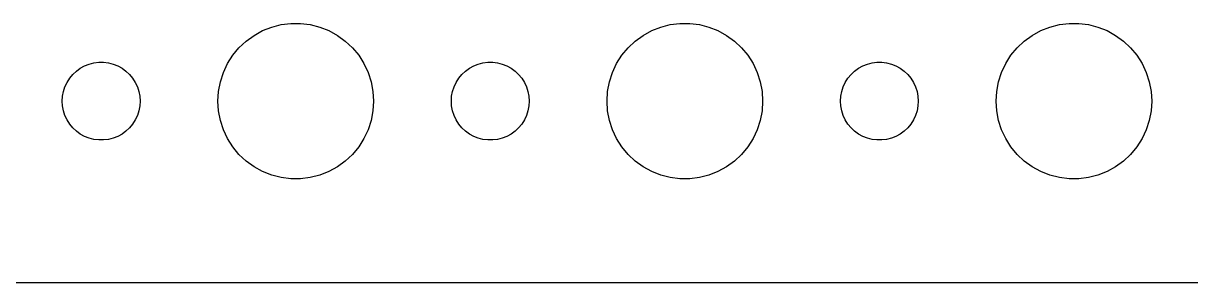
# Model space of a CAD drawing. Header units: metres. Extents: x -180 to 180, y -22 to 22.
# Drawn here: x -93 to -48, y -21.99 to -12.01 of the extents above; entities that cross this region are included whole.
import ezdxf

# ---------------------------------------------------------------- set-up
doc = ezdxf.new("R2010")
doc.units = ezdxf.units.M

msp = doc.modelspace()

# ---------------------------------------------------------------- linework, layer by layer
for p, q in [((-83.7773, -12.2855), (-83.427, -12.1468)), ((-83.427, -12.1468), (-83.0621, -12.0531)), ((-83.0621, -12.0531), (-82.6884, -12.0059)), ((-82.6884, -12.0059), (-82.3116, -12.0059)), ((-82.3116, -12.0059), (-81.9379, -12.0531)), ((-81.9379, -12.0531), (-81.573, -12.1468)), ((-81.573, -12.1468), (-81.2227, -12.2855)), ((-68.7773, -12.2855), (-68.427, -12.1468)), ((-68.427, -12.1468), (-68.0621, -12.0531)), ((-68.0621, -12.0531), (-67.6884, -12.0059)), ((-67.6884, -12.0059), (-67.3116, -12.0059)), ((-67.3116, -12.0059), (-66.9379, -12.0531)), ((-66.9379, -12.0531), (-66.573, -12.1468)), ((-66.573, -12.1468), (-66.2227, -12.2855)), ((-53.7773, -12.2855), (-53.427, -12.1468)), ((-53.427, -12.1468), (-53.0621, -12.0531)), ((-53.0621, -12.0531), (-52.6884, -12.0059)), ((-52.6884, -12.0059), (-52.3116, -12.0059)), ((-52.3116, -12.0059), (-51.9379, -12.0531)), ((-51.9379, -12.0531), (-51.5729, -12.1468)), ((-51.5729, -12.1468), (-51.2227, -12.2855)), ((-84.4123, -12.6884), (-84.1075, -12.467)), ((-84.1075, -12.467), (-83.7773, -12.2855)), ((-81.2227, -12.2855), (-80.8925, -12.467)), ((-80.8925, -12.467), (-80.5877, -12.6884)), ((-69.4123, -12.6884), (-69.1075, -12.467)), ((-69.1075, -12.467), (-68.7773, -12.2855)), ((-66.2227, -12.2855), (-65.8925, -12.467)), ((-65.8925, -12.467), (-65.5877, -12.6884)), ((-54.4123, -12.6884), (-54.1075, -12.467)), ((-54.1075, -12.467), (-53.7773, -12.2855)), ((-51.2227, -12.2855), (-50.8925, -12.467)), ((-50.8925, -12.467), (-50.5877, -12.6884)), ((-84.927, -13.2366), (-84.6869, -12.9464)), ((-84.6869, -12.9464), (-84.4123, -12.6884)), ((-80.5877, -12.6884), (-80.3131, -12.9464)), ((-80.3131, -12.9464), (-80.073, -13.2366)), ((-69.927, -13.2366), (-69.6869, -12.9464)), ((-69.6869, -12.9464), (-69.4123, -12.6884)), ((-65.5877, -12.6884), (-65.3131, -12.9464)), ((-65.3131, -12.9464), (-65.073, -13.2366)), ((-54.927, -13.2366), (-54.6869, -12.9464)), ((-54.6869, -12.9464), (-54.4123, -12.6884)), ((-50.5877, -12.6884), (-50.3131, -12.9464)), ((-50.3131, -12.9464), (-50.0729, -13.2366)), ((-85.1289, -13.5547), (-84.927, -13.2366)), ((-80.073, -13.2366), (-79.8711, -13.5547)), ((-70.1289, -13.5547), (-69.927, -13.2366)), ((-65.073, -13.2366), (-64.8711, -13.5547)), ((-55.1289, -13.5547), (-54.927, -13.2366)), ((-50.0729, -13.2366), (-49.8711, -13.5547)), ((-91.0934, -13.9732), (-90.9561, -13.8442)), ((-90.9561, -13.8442), (-90.8037, -13.7335)), ((-90.8037, -13.7335), (-90.6387, -13.6427)), ((-90.6387, -13.6427), (-90.4635, -13.5734)), ((-90.4635, -13.5734), (-90.2811, -13.5266)), ((-90.2811, -13.5266), (-90.0942, -13.5029)), ((-90.0942, -13.5029), (-89.9058, -13.5029)), ((-89.9058, -13.5029), (-89.7189, -13.5266)), ((-89.7189, -13.5266), (-89.5365, -13.5734)), ((-89.5365, -13.5734), (-89.3613, -13.6427)), ((-89.3613, -13.6427), (-89.1963, -13.7335)), ((-89.1963, -13.7335), (-89.0439, -13.8442)), ((-89.0439, -13.8442), (-88.9065, -13.9732)), ((-85.4057, -14.2539), (-85.2893, -13.8956)), ((-85.2893, -13.8956), (-85.1289, -13.5547)), ((-79.8711, -13.5547), (-79.7107, -13.8956)), ((-79.7107, -13.8956), (-79.5943, -14.2539)), ((-76.0934, -13.9732), (-75.9561, -13.8442)), ((-75.9561, -13.8442), (-75.8037, -13.7335)), ((-75.8037, -13.7335), (-75.6387, -13.6427)), ((-75.6387, -13.6427), (-75.4635, -13.5734)), ((-75.4635, -13.5734), (-75.2811, -13.5266)), ((-75.2811, -13.5266), (-75.0942, -13.5029)), ((-75.0942, -13.5029), (-74.9058, -13.5029)), ((-74.9058, -13.5029), (-74.7189, -13.5266)), ((-74.7189, -13.5266), (-74.5365, -13.5734)), ((-74.5365, -13.5734), (-74.3613, -13.6427)), ((-74.3613, -13.6427), (-74.1963, -13.7335)), ((-74.1963, -13.7335), (-74.0439, -13.8442)), ((-74.0439, -13.8442), (-73.9065, -13.9732)), ((-70.4057, -14.2539), (-70.2893, -13.8956)), ((-70.2893, -13.8956), (-70.1289, -13.5547)), ((-64.8711, -13.5547), (-64.7107, -13.8956)), ((-64.7107, -13.8956), (-64.5943, -14.2539)), ((-61.0934, -13.9732), (-60.9561, -13.8442)), ((-60.9561, -13.8442), (-60.8037, -13.7335)), ((-60.8037, -13.7335), (-60.6387, -13.6427)), ((-60.6387, -13.6427), (-60.4635, -13.5734)), ((-60.4635, -13.5734), (-60.2811, -13.5266)), ((-60.2811, -13.5266), (-60.0942, -13.5029)), ((-60.0942, -13.5029), (-59.9058, -13.5029)), ((-59.9058, -13.5029), (-59.7189, -13.5266)), ((-59.7189, -13.5266), (-59.5365, -13.5734)), ((-59.5365, -13.5734), (-59.3613, -13.6427)), ((-59.3613, -13.6427), (-59.1963, -13.7335)), ((-59.1963, -13.7335), (-59.0439, -13.8442)), ((-59.0439, -13.8442), (-58.9065, -13.9732)), ((-55.4057, -14.2539), (-55.2893, -13.8956)), ((-55.2893, -13.8956), (-55.1289, -13.5547)), ((-49.8711, -13.5547), (-49.7107, -13.8956)), ((-49.7107, -13.8956), (-49.5942, -14.2539)), ((-91.3947, -14.4478), (-91.3145, -14.2774)), ((-91.3145, -14.2774), (-91.2135, -14.1183)), ((-91.2135, -14.1183), (-91.0934, -13.9732)), ((-88.9065, -13.9732), (-88.7865, -14.1183)), ((-88.7865, -14.1183), (-88.6855, -14.2774)), ((-88.6855, -14.2774), (-88.6053, -14.4478)), ((-85.4763, -14.624), (-85.4057, -14.2539)), ((-79.5943, -14.2539), (-79.5237, -14.624)), ((-76.3947, -14.4478), (-76.3145, -14.2774)), ((-76.3145, -14.2774), (-76.2135, -14.1183)), ((-76.2135, -14.1183), (-76.0934, -13.9732)), ((-73.9065, -13.9732), (-73.7865, -14.1183)), ((-73.7865, -14.1183), (-73.6855, -14.2774)), ((-73.6855, -14.2774), (-73.6053, -14.4478)), ((-70.4763, -14.624), (-70.4057, -14.2539)), ((-64.5943, -14.2539), (-64.5237, -14.624)), ((-61.3947, -14.4478), (-61.3145, -14.2774)), ((-61.3145, -14.2774), (-61.2135, -14.1183)), ((-61.2135, -14.1183), (-61.0934, -13.9732)), ((-58.9065, -13.9732), (-58.7865, -14.1183)), ((-58.7865, -14.1183), (-58.6855, -14.2774)), ((-58.6855, -14.2774), (-58.6053, -14.4478)), ((-55.4763, -14.624), (-55.4057, -14.2539)), ((-49.5942, -14.2539), (-49.5237, -14.624)), ((-91.5, -15), (-91.4882, -14.812)), ((-91.4882, -14.812), (-91.4529, -14.627)), ((-91.4529, -14.627), (-91.3947, -14.4478)), ((-88.6053, -14.4478), (-88.5471, -14.627)), ((-88.5471, -14.627), (-88.5118, -14.812)), ((-88.5118, -14.812), (-88.5, -15)), ((-85.5, -15), (-85.4763, -14.624)), ((-79.5237, -14.624), (-79.5, -15)), ((-76.5, -15), (-76.4882, -14.812)), ((-76.4882, -14.812), (-76.4529, -14.627)), ((-76.4529, -14.627), (-76.3947, -14.4478)), ((-73.6053, -14.4478), (-73.5471, -14.627)), ((-73.5471, -14.627), (-73.5118, -14.812)), ((-73.5118, -14.812), (-73.5, -15)), ((-70.5, -15), (-70.4763, -14.624)), ((-64.5237, -14.624), (-64.5, -15)), ((-61.5, -15), (-61.4882, -14.812)), ((-61.4882, -14.812), (-61.4529, -14.627)), ((-61.4529, -14.627), (-61.3947, -14.4478)), ((-58.6053, -14.4478), (-58.5471, -14.627)), ((-58.5471, -14.627), (-58.5118, -14.812)), ((-58.5118, -14.812), (-58.5, -15)), ((-55.5, -15), (-55.4763, -14.624)), ((-49.5237, -14.624), (-49.5, -15)), ((-91.4882, -15.188), (-91.5, -15)), ((-91.4529, -15.373), (-91.4882, -15.188)), ((-88.5118, -15.188), (-88.5471, -15.373)), ((-88.5, -15), (-88.5118, -15.188)), ((-85.4763, -15.376), (-85.5, -15)), ((-79.5, -15), (-79.5237, -15.376)), ((-76.4882, -15.188), (-76.5, -15)), ((-76.4529, -15.373), (-76.4882, -15.188)), ((-73.5118, -15.188), (-73.5471, -15.373)), ((-73.5, -15), (-73.5118, -15.188)), ((-70.4763, -15.376), (-70.5, -15)), ((-64.5, -15), (-64.5237, -15.376)), ((-61.4882, -15.188), (-61.5, -15)), ((-61.4529, -15.373), (-61.4882, -15.188)), ((-58.5118, -15.188), (-58.5471, -15.373)), ((-58.5, -15), (-58.5118, -15.188)), ((-55.4763, -15.376), (-55.5, -15)), ((-49.5, -15), (-49.5237, -15.376)), ((-91.3947, -15.5522), (-91.4529, -15.373)), ((-91.3145, -15.7226), (-91.3947, -15.5522)), ((-91.2135, -15.8817), (-91.3145, -15.7226)), ((-88.6855, -15.7226), (-88.7865, -15.8817)), ((-88.6053, -15.5522), (-88.6855, -15.7226)), ((-88.5471, -15.373), (-88.6053, -15.5522)), ((-85.4057, -15.7461), (-85.4763, -15.376)), ((-85.2893, -16.1044), (-85.4057, -15.7461)), ((-79.5943, -15.7461), (-79.7107, -16.1044)), ((-79.5237, -15.376), (-79.5943, -15.7461)), ((-76.3947, -15.5522), (-76.4529, -15.373)), ((-76.3145, -15.7226), (-76.3947, -15.5522)), ((-76.2135, -15.8817), (-76.3145, -15.7226)), ((-73.6855, -15.7226), (-73.7865, -15.8817)), ((-73.6053, -15.5522), (-73.6855, -15.7226)), ((-73.5471, -15.373), (-73.6053, -15.5522)), ((-70.4057, -15.7461), (-70.4763, -15.376)), ((-70.2893, -16.1044), (-70.4057, -15.7461)), ((-64.5943, -15.7461), (-64.7107, -16.1044)), ((-64.5237, -15.376), (-64.5943, -15.7461)), ((-61.3947, -15.5522), (-61.4529, -15.373)), ((-61.3145, -15.7226), (-61.3947, -15.5522)), ((-61.2135, -15.8817), (-61.3145, -15.7226)), ((-58.6855, -15.7226), (-58.7865, -15.8817)), ((-58.6053, -15.5522), (-58.6855, -15.7226)), ((-58.5471, -15.373), (-58.6053, -15.5522)), ((-55.4057, -15.7461), (-55.4763, -15.376)), ((-55.2893, -16.1044), (-55.4057, -15.7461)), ((-49.5942, -15.7461), (-49.7107, -16.1044)), ((-49.5237, -15.376), (-49.5942, -15.7461)), ((-91.0934, -16.0268), (-91.2135, -15.8817)), ((-90.9561, -16.1558), (-91.0934, -16.0268)), ((-90.8037, -16.2665), (-90.9561, -16.1558)), ((-89.0439, -16.1558), (-89.1963, -16.2665)), ((-88.9065, -16.0268), (-89.0439, -16.1558)), ((-88.7865, -15.8817), (-88.9065, -16.0268)), ((-85.1289, -16.4453), (-85.2893, -16.1044)), ((-79.7107, -16.1044), (-79.8711, -16.4453)), ((-76.0934, -16.0268), (-76.2135, -15.8817)), ((-75.9561, -16.1558), (-76.0934, -16.0268)), ((-75.8037, -16.2665), (-75.9561, -16.1558)), ((-74.0439, -16.1558), (-74.1963, -16.2665)), ((-73.9065, -16.0268), (-74.0439, -16.1558)), ((-73.7865, -15.8817), (-73.9065, -16.0268)), ((-70.1289, -16.4453), (-70.2893, -16.1044)), ((-64.7107, -16.1044), (-64.8711, -16.4453)), ((-61.0934, -16.0268), (-61.2135, -15.8817)), ((-60.9561, -16.1558), (-61.0934, -16.0268)), ((-60.8037, -16.2665), (-60.9561, -16.1558)), ((-59.0439, -16.1558), (-59.1963, -16.2665)), ((-58.9065, -16.0268), (-59.0439, -16.1558)), ((-58.7865, -15.8817), (-58.9065, -16.0268)), ((-55.1289, -16.4453), (-55.2893, -16.1044)), ((-49.7107, -16.1044), (-49.8711, -16.4453)), ((-90.6387, -16.3572), (-90.8037, -16.2665)), ((-90.4635, -16.4266), (-90.6387, -16.3572)), ((-90.2811, -16.4734), (-90.4635, -16.4266)), ((-90.0942, -16.497), (-90.2811, -16.4734)), ((-89.9058, -16.497), (-90.0942, -16.497)), ((-89.7189, -16.4734), (-89.9058, -16.497)), ((-89.5365, -16.4266), (-89.7189, -16.4734)), ((-89.3613, -16.3572), (-89.5365, -16.4266)), ((-89.1963, -16.2665), (-89.3613, -16.3572)), ((-84.927, -16.7634), (-85.1289, -16.4453)), ((-79.8711, -16.4453), (-80.073, -16.7634)), ((-75.6387, -16.3572), (-75.8037, -16.2665)), ((-75.4635, -16.4266), (-75.6387, -16.3572)), ((-75.2811, -16.4734), (-75.4635, -16.4266)), ((-75.0942, -16.497), (-75.2811, -16.4734)), ((-74.9058, -16.497), (-75.0942, -16.497)), ((-74.7189, -16.4734), (-74.9058, -16.497)), ((-74.5365, -16.4266), (-74.7189, -16.4734)), ((-74.3613, -16.3572), (-74.5365, -16.4266)), ((-74.1963, -16.2665), (-74.3613, -16.3572)), ((-69.927, -16.7634), (-70.1289, -16.4453)), ((-64.8711, -16.4453), (-65.073, -16.7634)), ((-60.6387, -16.3572), (-60.8037, -16.2665)), ((-60.4635, -16.4266), (-60.6387, -16.3572)), ((-60.2811, -16.4734), (-60.4635, -16.4266)), ((-60.0942, -16.497), (-60.2811, -16.4734)), ((-59.9058, -16.497), (-60.0942, -16.497)), ((-59.7189, -16.4734), (-59.9058, -16.497)), ((-59.5365, -16.4266), (-59.7189, -16.4734)), ((-59.3613, -16.3572), (-59.5365, -16.4266)), ((-59.1963, -16.2665), (-59.3613, -16.3572)), ((-54.927, -16.7634), (-55.1289, -16.4453)), ((-49.8711, -16.4453), (-50.0729, -16.7634)), ((-84.6869, -17.0536), (-84.927, -16.7634)), ((-84.4123, -17.3115), (-84.6869, -17.0536)), ((-80.3131, -17.0536), (-80.5877, -17.3115)), ((-80.073, -16.7634), (-80.3131, -17.0536)), ((-69.6869, -17.0536), (-69.927, -16.7634)), ((-69.4123, -17.3115), (-69.6869, -17.0536)), ((-65.3131, -17.0536), (-65.5877, -17.3115)), ((-65.073, -16.7634), (-65.3131, -17.0536)), ((-54.6869, -17.0536), (-54.927, -16.7634)), ((-54.4123, -17.3115), (-54.6869, -17.0536)), ((-50.3131, -17.0536), (-50.5877, -17.3115)), ((-50.0729, -16.7634), (-50.3131, -17.0536)), ((-84.1075, -17.533), (-84.4123, -17.3115)), ((-83.7773, -17.7145), (-84.1075, -17.533)), ((-80.8925, -17.533), (-81.2227, -17.7145)), ((-80.5877, -17.3115), (-80.8925, -17.533)), ((-69.1075, -17.533), (-69.4123, -17.3115)), ((-68.7773, -17.7145), (-69.1075, -17.533)), ((-65.8925, -17.533), (-66.2227, -17.7145)), ((-65.5877, -17.3115), (-65.8925, -17.533)), ((-54.1075, -17.533), (-54.4123, -17.3115)), ((-53.7773, -17.7145), (-54.1075, -17.533)), ((-50.8925, -17.533), (-51.2227, -17.7145)), ((-50.5877, -17.3115), (-50.8925, -17.533)), ((-83.427, -17.8532), (-83.7773, -17.7145)), ((-83.0621, -17.9469), (-83.427, -17.8532)), ((-82.6884, -17.9941), (-83.0621, -17.9469)), ((-82.3116, -17.9941), (-82.6884, -17.9941)), ((-81.9379, -17.9469), (-82.3116, -17.9941)), ((-81.573, -17.8532), (-81.9379, -17.9469)), ((-81.2227, -17.7145), (-81.573, -17.8532)), ((-68.427, -17.8532), (-68.7773, -17.7145)), ((-68.0621, -17.9469), (-68.427, -17.8532)), ((-67.6884, -17.9941), (-68.0621, -17.9469)), ((-67.3116, -17.9941), (-67.6884, -17.9941)), ((-66.9379, -17.9469), (-67.3116, -17.9941)), ((-66.573, -17.8532), (-66.9379, -17.9469)), ((-66.2227, -17.7145), (-66.573, -17.8532)), ((-53.427, -17.8532), (-53.7773, -17.7145)), ((-53.0621, -17.9469), (-53.427, -17.8532)), ((-52.6884, -17.9941), (-53.0621, -17.9469)), ((-52.3116, -17.9941), (-52.6884, -17.9941)), ((-51.9379, -17.9469), (-52.3116, -17.9941)), ((-51.5729, -17.8532), (-51.9379, -17.9469)), ((-51.2227, -17.7145), (-51.5729, -17.8532)), ((-174.814, -21.9901), (174.814, -21.9901))]:
    msp.add_line(p, q)

doc.saveas('drawing.dxf')
